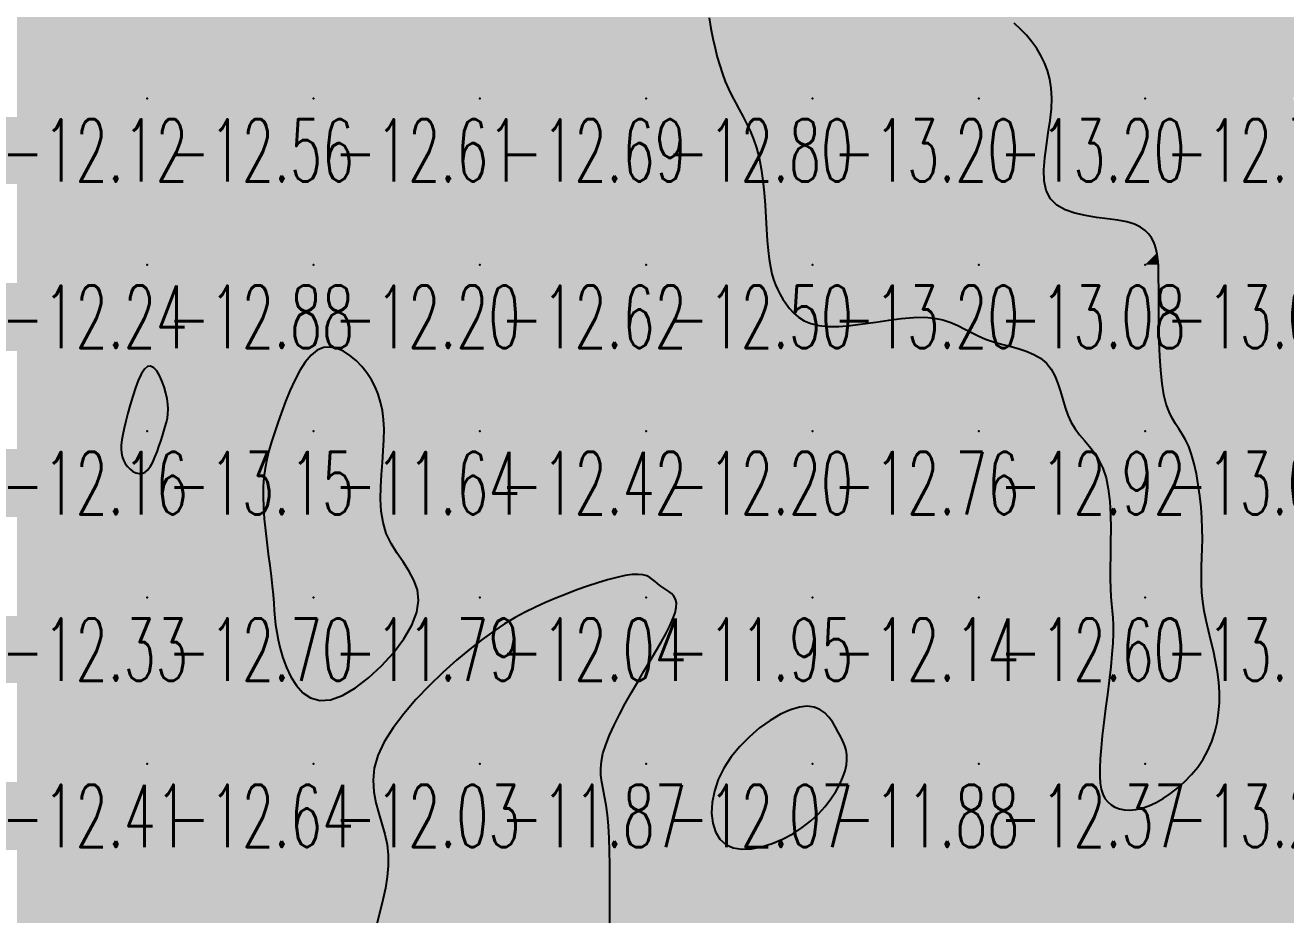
# Model space of a CAD drawing. Header units: millimetres. Extents: x 88261 to 90953, y 390274 to 392322.
# Drawn here: x 89722.9 to 89798.7, y 391518.2 to 391571.6 of the extents above; entities that cross this region are included whole.
import ezdxf
from ezdxf.enums import TextEntityAlignment as Align

# ---------------------------------------------------------------- set-up
doc = ezdxf.new("R2010")
doc.units = ezdxf.units.MM
doc.header["$LTSCALE"] = 25
for name, color, linetype in [('CN_03_00', 7, 'Continuous'), ('COTEAlt', 7, 'Continuous'), ('TN_COLORIAGE', 7, 'Continuous')]:
    doc.layers.add(name, color=color, linetype=linetype)
doc.styles.add('Simplex 1.0', font='Simplex.shx', dxfattribs={"width": 0.99, "height": 2.5})
doc.styles.get("Standard").update_dxf_attribs({"font": 'times.ttf'})

# ---------------------------------------------------------------- blocks, each defined once
blk = doc.blocks.new('COTE')
at = {"color": 0}
blk.add_point((0, 0), dxfattribs=at)
at = {"layer": 'COTEAlt'}
blk.add_attdef('ALT', text='', height=3.75, dxfattribs=at).set_placement((1.25, -1.25), align=Align.TOP_LEFT)

msp = doc.modelspace()

# ---------------------------------------------------------------- linework, layer by layer
at = {"layer": 'CN_03_00', "flags": 128}
for points, elevation in [([(89764.03, 391572.083), (89764.139, 391571.44), (89764.257, 391570.834), (89764.385, 391570.262), (89764.523, 391569.721), (89764.671, 391569.21), (89764.832, 391568.724), (89765.005, 391568.262), (89765.192, 391567.821), (89765.393, 391567.397), (89765.609, 391566.987), (89765.834, 391566.581), (89766.062, 391566.169), (89766.287, 391565.742), (89766.504, 391565.288), (89766.706, 391564.798), (89766.887, 391564.262), (89767.042, 391563.669), (89767.165, 391563.013), (89767.261, 391562.309), (89767.335, 391561.575), (89767.394, 391560.83), (89767.442, 391560.091), (89767.485, 391559.378), (89767.529, 391558.709), (89767.579, 391558.102), (89767.64, 391557.571), (89767.715, 391557.11), (89767.803, 391556.707), (89767.905, 391556.352), (89768.022, 391556.032), (89768.155, 391555.738), (89768.304, 391555.458), (89768.47, 391555.18), (89768.655, 391554.897), (89768.867, 391554.616), (89769.114, 391554.346), (89769.405, 391554.098), (89769.749, 391553.881), (89770.155, 391553.707), (89770.631, 391553.583), (89771.186, 391553.522), (89771.824, 391553.527), (89772.529, 391553.587), (89773.28, 391553.683), (89774.055, 391553.797), (89774.833, 391553.913), (89775.594, 391554.012), (89776.316, 391554.076), (89776.978, 391554.088), (89777.565, 391554.035), (89778.086, 391553.925), (89778.555, 391553.771), (89778.988, 391553.585), (89779.4, 391553.379), (89779.805, 391553.168), (89780.218, 391552.962), (89780.654, 391552.776), (89781.123, 391552.618), (89781.616, 391552.478), (89782.12, 391552.345), (89782.62, 391552.205), (89783.104, 391552.046), (89783.556, 391551.856), (89783.963, 391551.621), (89784.312, 391551.329), (89784.594, 391550.972), (89784.594, 391550.972), (89784.818, 391550.559), (89785, 391550.107), (89785.155, 391549.629), (89785.297, 391549.141), (89785.442, 391548.657), (89785.604, 391548.192), (89785.799, 391547.761), (89786.037, 391547.374), (89786.309, 391547.017), (89786.602, 391546.67), (89786.902, 391546.316), (89787.195, 391545.935), (89787.467, 391545.507), (89787.707, 391545.014), (89787.899, 391544.438), (89788.034, 391543.766), (89788.119, 391543.016), (89788.163, 391542.216), (89788.178, 391541.39), (89788.173, 391540.565), (89788.158, 391539.767), (89788.144, 391539.022), (89788.141, 391538.355), (89788.157, 391537.784), (89788.187, 391537.291), (89788.226, 391536.851), (89788.265, 391536.435), (89788.3, 391536.019), (89788.322, 391535.576), (89788.326, 391535.08), (89788.304, 391534.503), (89788.253, 391533.829), (89788.177, 391533.074), (89788.083, 391532.261), (89787.978, 391531.416), (89787.87, 391530.562), (89787.765, 391529.725), (89787.671, 391528.929), (89787.595, 391528.198), (89787.542, 391527.551), (89787.516, 391526.988), (89787.518, 391526.5), (89787.549, 391526.081), (89787.611, 391525.724), (89787.705, 391525.423), (89787.834, 391525.169), (89787.998, 391524.956), (89788.199, 391524.779), (89788.434, 391524.639), (89788.703, 391524.538), (89789.003, 391524.479), (89789.333, 391524.466), (89789.69, 391524.5), (89790.072, 391524.585), (89790.477, 391524.722), (89790.903, 391524.915), (89791.341, 391525.16), (89791.783, 391525.454), (89792.22, 391525.794), (89792.642, 391526.175), (89793.042, 391526.594), (89793.411, 391527.048), (89793.738, 391527.533), (89794.018, 391528.045), (89794.25, 391528.582), (89794.434, 391529.14), (89794.572, 391529.718), (89794.664, 391530.311), (89794.711, 391530.916), (89794.715, 391531.532), (89794.676, 391532.154), (89794.597, 391532.781), (89794.486, 391533.408), (89794.354, 391534.032), (89794.209, 391534.651), (89794.063, 391535.26), (89793.925, 391535.857), (89793.805, 391536.437), (89793.714, 391536.999), (89793.657, 391537.54), (89793.631, 391538.066), (89793.628, 391538.586), (89793.64, 391539.106), (89793.659, 391539.637), (89793.678, 391540.184), (89793.689, 391540.757), (89793.685, 391541.362), (89793.659, 391542.005), (89793.61, 391542.673), (89793.539, 391543.351), (89793.446, 391544.021), (89793.333, 391544.669), (89793.199, 391545.278), (89793.046, 391545.833), (89792.874, 391546.317), (89792.684, 391546.722), (89792.483, 391547.068), (89792.276, 391547.381), (89792.069, 391547.69), (89791.87, 391548.022), (89791.685, 391548.404), (89791.519, 391548.863), (89791.38, 391549.427), (89791.272, 391550.112), (89791.193, 391550.896), (89791.137, 391551.746), (89791.101, 391552.629), (89791.081, 391553.512), (89791.071, 391554.361), (89791.067, 391555.144), (89791.065, 391555.827), (89791.061, 391556.387), (89791.054, 391556.833), (89791.043, 391557.187), (89791.026, 391557.466), (89791.002, 391557.692), (89790.972, 391557.882), (89790.933, 391558.057), (89790.885, 391558.236), (89790.826, 391558.434), (89790.744, 391558.648), (89790.63, 391558.869), (89790.471, 391559.091), (89790.256, 391559.304), (89789.973, 391559.501), (89789.61, 391559.674), (89789.157, 391559.815), (89788.609, 391559.921), (89787.99, 391560.007), (89787.331, 391560.093), (89786.664, 391560.198), (89786.022, 391560.342), (89785.434, 391560.546), (89784.932, 391560.829), (89784.549, 391561.21), (89784.306, 391561.703), (89784.186, 391562.292), (89784.164, 391562.956), (89784.214, 391563.672), (89784.309, 391564.417), (89784.424, 391565.171), (89784.532, 391565.91), (89784.609, 391566.612), (89784.632, 391567.26), (89784.6, 391567.855), (89784.516, 391568.403), (89784.383, 391568.911), (89784.205, 391569.383), (89783.986, 391569.826), (89783.727, 391570.246), (89783.432, 391570.649), (89783.105, 391571.038), (89782.75, 391571.413), (89782.369, 391571.767)], -13), ([(89758.067, 391517.649), (89758.058, 391518.224), (89758.055, 391518.885), (89758.055, 391519.617), (89758.055, 391520.394), (89758.05, 391521.196), (89758.038, 391521.998), (89758.013, 391522.777), (89757.973, 391523.512), (89757.914, 391524.179), (89757.834, 391524.761), (89757.744, 391525.272), (89757.655, 391525.729), (89757.579, 391526.151), (89757.528, 391526.558), (89757.514, 391526.967), (89757.549, 391527.398), (89757.645, 391527.868), (89757.811, 391528.393), (89758.038, 391528.967), (89758.318, 391529.577), (89758.638, 391530.215), (89758.988, 391530.868), (89759.358, 391531.527), (89759.736, 391532.18), (89760.112, 391532.816), (89760.477, 391533.427), (89760.821, 391534.008), (89761.137, 391534.554), (89761.42, 391535.062), (89761.66, 391535.53), (89761.851, 391535.952), (89761.986, 391536.327), (89762.058, 391536.65), (89762.062, 391536.919), (89762.006, 391537.141), (89761.903, 391537.325), (89761.763, 391537.478), (89761.599, 391537.61), (89761.421, 391537.728), (89761.242, 391537.84), (89761.073, 391537.956), (89760.921, 391538.081), (89760.779, 391538.209), (89760.632, 391538.333), (89760.469, 391538.445), (89760.278, 391538.537), (89760.044, 391538.602), (89759.757, 391538.632), (89759.403, 391538.619), (89758.974, 391538.557), (89758.479, 391538.451), (89757.929, 391538.305), (89757.337, 391538.127), (89756.716, 391537.921), (89756.079, 391537.694), (89755.437, 391537.452), (89754.803, 391537.2), (89754.187, 391536.941), (89753.582, 391536.668), (89752.978, 391536.37), (89752.366, 391536.036), (89751.735, 391535.657), (89751.077, 391535.22), (89750.38, 391534.716), (89749.636, 391534.133), (89748.841, 391533.467), (89748.018, 391532.728), (89747.195, 391531.936), (89746.403, 391531.105), (89745.669, 391530.255), (89745.024, 391529.4), (89744.496, 391528.56), (89744.115, 391527.751), (89743.899, 391526.985), (89743.827, 391526.26), (89743.869, 391525.57), (89743.991, 391524.907), (89744.164, 391524.264), (89744.355, 391523.635), (89744.534, 391523.013), (89744.668, 391522.39), (89744.733, 391521.761), (89744.731, 391521.119), (89744.672, 391520.461), (89744.563, 391519.78), (89744.415, 391519.072), (89744.235, 391518.331), (89744.034, 391517.553)], -12)]:
    msp.add_lwpolyline(points, dxfattribs=dict(at, elevation=elevation))
for points, elevation in [([(89737.81, 391537.398), (89737.849, 391536.912), (89737.883, 391536.461), (89737.919, 391536.028), (89737.965, 391535.599), (89738.03, 391535.158), (89738.12, 391534.689), (89738.243, 391534.178), (89738.407, 391533.617), (89738.618, 391533.034), (89738.883, 391532.465), (89739.209, 391531.946), (89739.602, 391531.513), (89740.07, 391531.203), (89740.619, 391531.051), (89741.256, 391531.095), (89741.979, 391531.356), (89742.758, 391531.809), (89743.555, 391532.414), (89744.33, 391533.133), (89745.046, 391533.925), (89745.663, 391534.752), (89746.144, 391535.574), (89746.45, 391536.352), (89746.555, 391537.056), (89746.485, 391537.694), (89746.281, 391538.284), (89745.981, 391538.841), (89745.626, 391539.384), (89745.254, 391539.929), (89744.905, 391540.493), (89744.618, 391541.094), (89744.425, 391541.744), (89744.315, 391542.434), (89744.274, 391543.153), (89744.283, 391543.888), (89744.325, 391544.626), (89744.383, 391545.353), (89744.439, 391546.059), (89744.478, 391546.729), (89744.483, 391547.354), (89744.452, 391547.935), (89744.383, 391548.477), (89744.276, 391548.983), (89744.131, 391549.458), (89743.946, 391549.906), (89743.72, 391550.331), (89743.453, 391550.738), (89743.145, 391551.127), (89742.803, 391551.485), (89742.434, 391551.796), (89742.046, 391552.046), (89741.647, 391552.217), (89741.244, 391552.293), (89740.846, 391552.26), (89740.46, 391552.1), (89740.093, 391551.804), (89739.745, 391551.39), (89739.418, 391550.881), (89739.111, 391550.3), (89738.825, 391549.672), (89738.56, 391549.019), (89738.315, 391548.366), (89738.092, 391547.735), (89737.891, 391547.146), (89737.712, 391546.59), (89737.558, 391546.057), (89737.429, 391545.534), (89737.328, 391545.01), (89737.256, 391544.472), (89737.215, 391543.908), (89737.205, 391543.306), (89737.228, 391542.658), (89737.277, 391541.975), (89737.346, 391541.27), (89737.429, 391540.559), (89737.518, 391539.855), (89737.608, 391539.173), (89737.69, 391538.528), (89737.759, 391537.933), (89737.81, 391537.398)], -12), ([(89731.247, 391547.244), (89731.33, 391547.513), (89731.401, 391547.772), (89731.456, 391548.027), (89731.49, 391548.288), (89731.502, 391548.561), (89731.487, 391548.855), (89731.443, 391549.178), (89731.366, 391549.533), (89731.261, 391549.901), (89731.131, 391550.26), (89730.98, 391550.588), (89730.814, 391550.861), (89730.635, 391551.056), (89730.449, 391551.151), (89730.26, 391551.124), (89730.071, 391550.958), (89729.886, 391550.672), (89729.706, 391550.291), (89729.534, 391549.841), (89729.371, 391549.346), (89729.22, 391548.831), (89729.083, 391548.324), (89728.963, 391547.848), (89728.86, 391547.423), (89728.778, 391547.049), (89728.718, 391546.719), (89728.681, 391546.427), (89728.67, 391546.166), (89728.686, 391545.93), (89728.732, 391545.711), (89728.808, 391545.505), (89728.916, 391545.306), (89729.051, 391545.121), (89729.208, 391544.958), (89729.38, 391544.826), (89729.562, 391544.734), (89729.749, 391544.689), (89729.934, 391544.701), (89730.112, 391544.777), (89730.278, 391544.924), (89730.432, 391545.131), (89730.576, 391545.387), (89730.708, 391545.679), (89730.832, 391545.995), (89730.946, 391546.321), (89731.053, 391546.646), (89731.153, 391546.957), (89731.247, 391547.244)], -13), ([(89770.148, 391523.817), (89770.607, 391524.246), (89771.01, 391524.689), (89771.357, 391525.14), (89771.649, 391525.588), (89771.887, 391526.024), (89772.072, 391526.439), (89772.204, 391526.825), (89772.286, 391527.175), (89772.319, 391527.493), (89772.311, 391527.787), (89772.265, 391528.064), (89772.186, 391528.333), (89772.079, 391528.599), (89771.949, 391528.871), (89771.8, 391529.156), (89771.635, 391529.457), (89771.448, 391529.761), (89771.233, 391530.051), (89770.981, 391530.308), (89770.685, 391530.514), (89770.337, 391530.654), (89769.931, 391530.708), (89769.457, 391530.659), (89768.915, 391530.494), (89768.32, 391530.222), (89767.696, 391529.853), (89767.065, 391529.399), (89766.449, 391528.874), (89765.87, 391528.289), (89765.351, 391527.656), (89764.915, 391526.988), (89764.578, 391526.297), (89764.345, 391525.601), (89764.213, 391524.92), (89764.182, 391524.273), (89764.249, 391523.678), (89764.414, 391523.155), (89764.676, 391522.722), (89765.032, 391522.399), (89765.478, 391522.2), (89765.999, 391522.118), (89766.576, 391522.141), (89767.189, 391522.257), (89767.82, 391522.454), (89768.45, 391522.72), (89769.06, 391523.044), (89769.631, 391523.414), (89770.148, 391523.817)], -12)]:
    msp.add_lwpolyline(points, close=True, dxfattribs=dict(at, elevation=elevation))
at = {"layer": 'TN_COLORIAGE', "color": 211}
for points in [[(89720.249, 391577.239, -12.276), (89720.249, 391567.239, -12.276), (89730.249, 391577.239, -12.276)], [(89720.249, 391567.239, -12.276), (89730.249, 391567.239, -12.276), (89730.249, 391577.239, -12.276)], [(89730.249, 391577.239, -12.956), (89730.249, 391567.239, -12.956), (89740.249, 391577.239, -12.956)], [(89730.249, 391567.239, -12.956), (89740.249, 391567.239, -12.956), (89740.249, 391577.239, -12.956)], [(89745.876, 391577.239, -12.608), (89749.438, 391576.429, -12.608), (89740.249, 391577.239, -12.608), (89740.249, 391567.239, -12.608)], [(89752.121, 391577.239, -12.69), (89750.249, 391576.236, -12.69), (89760.249, 391577.239, -12.69), (89750.249, 391567.239, -12.69)], [(89750.249, 391567.239, -12.85), (89760.249, 391567.239, -12.85), (89760.249, 391577.239, -12.85)], [(89763.404, 391577.239, -12.8), (89764.05, 391571.041, -12.8), (89760.249, 391577.239, -12.8), (89760.249, 391567.239, -12.8)], [(89780.249, 391573.576, -12.626), (89783.778, 391570.769, -12.626), (89780.249, 391577.239, -12.626), (89790.249, 391577.239, -12.626)], [(89785.23, 391567.239, -12.626), (89783.778, 391570.769, -12.626), (89790.249, 391567.239, -12.626), (89790.249, 391577.239, -12.626)], [(89790.249, 391567.239, -12), (89799.159, 391567.239, -12), (89800.249, 391577.239, -12), (89800.249, 391570.342, -12)], [(89790.249, 391577.239, -12.216), (89790.249, 391567.239, -12.216), (89800.249, 391577.239, -12.216)], [(89750.249, 391576.236, -12.608), (89749.438, 391576.429, -12.608), (89750.249, 391567.239, -12.608), (89740.249, 391567.239, -12.608)], [(89765.229, 391567.239, -12.8), (89764.05, 391571.041, -12.8), (89760.249, 391567.239, -12.8)], [(89720.249, 391567.239, -12.556), (89720.249, 391557.239, -12.556), (89730.249, 391567.239, -12.556)], [(89720.249, 391557.239, -12.556), (89730.249, 391557.239, -12.556), (89730.249, 391567.239, -12.556)], [(89730.249, 391567.239, -12.608), (89730.249, 391557.239, -12.608), (89740.249, 391567.239, -12.608)], [(89730.249, 391557.239, -12.608), (89740.249, 391557.239, -12.608), (89740.249, 391567.239, -12.608)], [(89740.249, 391567.239, -12.69), (89740.249, 391557.239, -12.69), (89750.249, 391567.239, -12.69)], [(89740.249, 391557.239, -12.69), (89750.249, 391557.239, -12.69), (89750.249, 391567.239, -12.69)], [(89750.249, 391567.239, -12.8), (89750.249, 391557.239, -12.8), (89760.249, 391567.239, -12.8)], [(89750.249, 391557.239, -12.8), (89760.249, 391557.239, -12.8), (89760.249, 391567.239, -12.8)], [(89765.229, 391567.239, -12.497), (89767.393, 391564.383, -12.497), (89760.249, 391567.239, -12.497), (89760.249, 391557.239, -12.497)], [(89782.954, 391559.945, -12.794), (89785.23, 391567.239, -12.794), (89790.249, 391567.239, -12.794)], [(89782.954, 391559.945, -12.794), (89790.249, 391560.241, -12.794), (89790.249, 391567.239, -12.794)], [(89790.249, 391560.241, -12), (89790.993, 391557.983, -12), (89790.249, 391567.239, -12), (89799.429, 391566.419, -12)], [(89799.429, 391566.419, -12.794), (89799.159, 391567.239, -12.794), (89790.249, 391567.239, -12.794)], [(89791.092, 391557.239, -12), (89790.993, 391557.983, -12), (89800.249, 391557.239, -12), (89799.429, 391566.419, -12)], [(89767.45, 391557.239, -12.497), (89767.393, 391564.383, -12.497), (89760.249, 391557.239, -12.497)], [(89720.249, 391557.239, -12.878), (89720.249, 391547.239, -12.878), (89730.249, 391557.239, -12.878)], [(89730.249, 391552.678, -12.161), (89728.767, 391547.239, -12.161), (89730.249, 391557.239, -12.161), (89720.249, 391547.239, -12.161)], [(89730.249, 391552.678, -12.204), (89731.798, 391548.788, -12.204), (89730.249, 391557.239, -12.204), (89740.249, 391557.239, -12.204)], [(89731.798, 391548.788, -12), (89731.218, 391547.239, -12), (89740.249, 391557.239, -12), (89737.864, 391547.239, -12)], [(89737.864, 391547.239, -12.204), (89740.249, 391553.617, -12.204), (89740.249, 391557.239, -12.204)], [(89750.249, 391557.239, -12), (89743.902, 391550.893, -12), (89740.249, 391557.239, -12), (89740.249, 391553.617, -12)], [(89750.249, 391557.239, -12), (89743.902, 391550.893, -12), (89750.249, 391547.239, -12), (89744.858, 391547.239, -12)], [(89750.249, 391557.239, -12.497), (89750.249, 391547.239, -12.497), (89760.249, 391557.239, -12.497)], [(89750.249, 391547.239, -12.497), (89760.249, 391547.239, -12.497), (89760.249, 391557.239, -12.497)], [(89767.45, 391557.239, -12.202), (89768.28, 391555.271, -12.202), (89760.249, 391557.239, -12.202), (89760.249, 391547.239, -12.202)], [(89793.07, 391547.239, -12.042), (89791.03, 391548.021, -12.042), (89800.249, 391547.239, -12.042), (89800.249, 391557.239, -12.042)], [(89791.03, 391548.021, -12.042), (89791.092, 391557.239, -12.042), (89800.249, 391557.239, -12.042)], [(89770.249, 391552.757, -12.202), (89768.28, 391555.271, -12.202), (89770.249, 391547.239, -12.202), (89760.249, 391547.239, -12.202)], [(89780.249, 391552.437, -12.759), (89777.843, 391554.833, -12.759), (89780.249, 391547.239, -12.759), (89770.249, 391547.239, -12.759)], [(89777.843, 391554.833, -12.759), (89770.249, 391552.757, -12.759), (89770.249, 391547.239, -12.759)], [(89780.249, 391552.437, -12.917), (89785.084, 391552.074, -12.917), (89780.249, 391547.239, -12.917)], [(89785.292, 391547.239, -12.917), (89785.084, 391552.074, -12.917), (89780.249, 391547.239, -12.917)], [(89728.458, 391545.449, -12.161), (89728.767, 391547.239, -12.161), (89720.249, 391537.239, -12.161), (89720.249, 391547.239, -12.161)], [(89730.249, 391543.994, -12), (89731.218, 391547.239, -12), (89730.249, 391537.239, -12), (89737.864, 391547.239, -12)], [(89737.864, 391547.239, -12.696), (89736.848, 391543.839, -12.696), (89730.249, 391537.239, -12.696)], [(89744.858, 391547.239, -12.42), (89743.531, 391540.521, -12.42), (89750.249, 391547.239, -12.42)], [(89750.249, 391547.239, -12), (89743.531, 391540.521, -12), (89750.249, 391537.239, -12), (89748.73, 391537.239, -12)], [(89760.249, 391547.239, -12), (89760.249, 391539.16, -12), (89750.249, 391537.239, -12), (89754.581, 391537.239, -12)], [(89750.249, 391547.239, -12.202), (89750.249, 391537.239, -12.202), (89760.249, 391547.239, -12.202)], [(89770.249, 391547.239, -12), (89760.844, 391537.834, -12), (89760.249, 391547.239, -12), (89760.249, 391539.16, -12)], [(89770.249, 391547.239, -12), (89760.844, 391537.834, -12), (89770.249, 391537.239, -12), (89762.814, 391537.239, -12)], [(89770.249, 391547.239, -12.917), (89770.249, 391537.239, -12.917), (89780.249, 391547.239, -12.917)], [(89770.249, 391537.239, -12.917), (89780.249, 391537.239, -12.917), (89780.249, 391547.239, -12.917)], [(89785.292, 391547.239, -12.604), (89788.546, 391545.537, -12.604), (89780.249, 391547.239, -12.604), (89780.249, 391537.239, -12.604)], [(89793.07, 391547.239, -12.794), (89793.933, 391540.924, -12.794), (89800.249, 391547.239, -12.794)], [(89793.933, 391540.924, -12.727), (89793.307, 391537.239, -12.727), (89800.249, 391547.239, -12.727), (89800.249, 391537.239, -12.727)], [(89730.249, 391543.994, -12.331), (89728.458, 391545.449, -12.331), (89730.249, 391537.239, -12.331), (89720.249, 391537.239, -12.331)], [(89788.546, 391545.537, -12.604), (89787.914, 391537.239, -12.604), (89780.249, 391537.239, -12.604)], [(89736.848, 391543.839, -12.696), (89737.974, 391537.239, -12.696), (89730.249, 391537.239, -12.696)], [(89720.249, 391537.239, -12.696), (89720.249, 391527.239, -12.696), (89730.249, 391537.239, -12.696)], [(89720.249, 391527.239, -12.696), (89730.249, 391527.239, -12.696), (89730.249, 391537.239, -12.696)], [(89730.249, 391537.239, -12), (89737.974, 391537.239, -12), (89730.249, 391527.239, -12), (89737.809, 391534.799, -12)], [(89750.249, 391537.239, -12), (89748.73, 391537.239, -12), (89740.249, 391527.239, -12), (89740.249, 391528.632, -12)], [(89750.249, 391537.239, -12), (89750.249, 391535.08, -12), (89740.249, 391527.239, -12), (89742.241, 391527.239, -12)], [(89750.249, 391535.08, -12.037), (89754.581, 391537.239, -12.037), (89750.249, 391537.239, -12.037)], [(89770.249, 391537.239, -12), (89762.814, 391537.239, -12), (89760.249, 391527.239, -12), (89760.249, 391533.105, -12)], [(89770.249, 391537.239, -12), (89770.249, 391531.944, -12), (89760.249, 391527.239, -12), (89763.801, 391527.239, -12)], [(89780.249, 391537.239, -12), (89771.948, 391528.938, -12), (89770.249, 391537.239, -12), (89770.249, 391531.944, -12)], [(89780.249, 391537.239, -12), (89771.948, 391528.938, -12), (89780.249, 391527.239, -12), (89772.758, 391527.239, -12)], [(89787.914, 391537.239, -12.369), (89788.645, 391535.636, -12.369), (89780.249, 391537.239, -12.369), (89780.249, 391527.239, -12.369)], [(89793.307, 391537.239, -12.727), (89795.121, 391532.112, -12.727), (89800.249, 391537.239, -12.727)], [(89795.121, 391532.112, -12.613), (89794.265, 391527.239, -12.613), (89800.249, 391537.239, -12.613), (89800.249, 391527.239, -12.613)], [(89788.645, 391535.636, -12.369), (89787.33, 391527.239, -12.369), (89780.249, 391527.239, -12.369)], [(89730.249, 391527.239, -12), (89737.809, 391534.799, -12), (89740.249, 391527.239, -12), (89740.249, 391528.632, -12)], [(89756.866, 391527.239, -12.068), (89760.249, 391533.105, -12.068), (89760.249, 391527.239, -12.068)], [(89720.249, 391527.239, -12.635), (89720.249, 391517.239, -12.635), (89730.249, 391527.239, -12.635)], [(89720.249, 391517.239, -12.635), (89730.249, 391517.239, -12.635), (89730.249, 391527.239, -12.635)], [(89730.249, 391527.239, -12.033), (89730.249, 391517.239, -12.033), (89740.249, 391527.239, -12.033)], [(89730.249, 391517.239, -12.033), (89740.249, 391517.239, -12.033), (89740.249, 391527.239, -12.033)], [(89740.249, 391517.239, -12), (89745.475, 391522.466, -12), (89740.249, 391527.239, -12), (89742.241, 391527.239, -12)], [(89758.158, 391525.148, -12.068), (89756.866, 391527.239, -12.068), (89760.249, 391527.239, -12.068)], [(89760.249, 391517.239, -12), (89757.986, 391517.239, -12), (89760.249, 391527.239, -12), (89758.158, 391525.148, -12)], [(89760.249, 391517.239, -12), (89764.035, 391521.026, -12), (89760.249, 391527.239, -12), (89763.801, 391527.239, -12)], [(89780.249, 391527.239, -12), (89772.758, 391527.239, -12), (89770.249, 391517.239, -12), (89770.249, 391523.054, -12)], [(89770.249, 391517.239, -12.369), (89780.249, 391517.239, -12.369), (89780.249, 391527.239, -12.369)], [(89787.33, 391527.239, -12.278), (89787.602, 391524.593, -12.278), (89780.249, 391527.239, -12.278), (89780.249, 391517.239, -12.278)], [(89790.249, 391517.239, -12.613), (89800.249, 391517.239, -12.613), (89800.249, 391527.239, -12.613)], [(89794.265, 391527.239, -12.425), (89790.249, 391524.126, -12.425), (89800.249, 391527.239, -12.425), (89790.249, 391517.239, -12.425)], [(89790.249, 391524.126, -12.278), (89787.602, 391524.593, -12.278), (89790.249, 391517.239, -12.278), (89780.249, 391517.239, -12.278)], [(89770.249, 391517.239, -12), (89770.249, 391523.054, -12), (89760.249, 391517.239, -12), (89764.035, 391521.026, -12)], [(89743.864, 391517.239, -12.146), (89745.475, 391522.466, -12.146), (89740.249, 391517.239, -12.146)]]:
    msp.add_solid(points, dxfattribs=at)
at = {"layer": 'TN_COLORIAGE', "color": 221}
for points in [[(89764.05, 391571.041, -13.325), (89763.404, 391577.239, -13.325), (89770.249, 391577.239, -13.325)], [(89770.249, 391577.239, -13), (89764.05, 391571.041, -13), (89770.249, 391567.239, -13), (89765.229, 391567.239, -13)], [(89770.249, 391577.239, -13), (89777.588, 391577.239, -13), (89770.249, 391567.239, -13), (89776.552, 391573.543, -13)], [(89780.249, 391567.239, -13), (89780.249, 391573.576, -13), (89770.249, 391567.239, -13), (89776.552, 391573.543, -13)], [(89783.778, 391570.769, -13.204), (89780.249, 391573.576, -13.204), (89780.249, 391567.239, -13.204)], [(89783.778, 391570.769, -13.204), (89785.23, 391567.239, -13.204), (89780.249, 391567.239, -13.204)], [(89767.393, 391564.383, -13.201), (89765.229, 391567.239, -13.201), (89770.249, 391567.239, -13.201)], [(89770.249, 391567.239, -13), (89767.393, 391564.383, -13), (89770.249, 391557.239, -13), (89767.45, 391557.239, -13)], [(89770.249, 391557.239, -13.204), (89780.249, 391557.239, -13.204), (89780.249, 391567.239, -13.204)], [(89770.249, 391567.239, -13.204), (89770.249, 391557.239, -13.204), (89780.249, 391567.239, -13.204)], [(89780.249, 391567.239, -13), (89785.23, 391567.239, -13), (89780.249, 391557.239, -13), (89782.954, 391559.945, -13)], [(89790.249, 391557.239, -13), (89790.249, 391560.241, -13), (89780.249, 391557.239, -13), (89782.954, 391559.945, -13)], [(89790.993, 391557.983, -13.088), (89790.249, 391560.241, -13.088), (89790.249, 391557.239, -13.088)], [(89790.993, 391557.983, -13.088), (89791.092, 391557.239, -13.088), (89790.249, 391557.239, -13.088)], [(89768.28, 391555.271, -13.196), (89767.45, 391557.239, -13.196), (89770.249, 391557.239, -13.196)], [(89768.28, 391555.271, -13.196), (89770.249, 391552.757, -13.196), (89770.249, 391557.239, -13.196)], [(89770.249, 391557.239, -13), (89770.249, 391552.757, -13), (89780.249, 391557.239, -13), (89777.843, 391554.833, -13)], [(89777.843, 391554.833, -13.076), (89780.249, 391552.437, -13.076), (89780.249, 391557.239, -13.076)], [(89790.249, 391557.239, -13), (89785.084, 391552.074, -13), (89780.249, 391557.239, -13), (89780.249, 391552.437, -13)], [(89790.249, 391557.239, -13), (89785.084, 391552.074, -13), (89790.249, 391547.239, -13), (89785.292, 391547.239, -13)], [(89790.249, 391557.239, -13), (89791.092, 391557.239, -13), (89790.249, 391547.239, -13), (89791.03, 391548.021, -13)], [(89728.767, 391547.239, -13.146), (89730.249, 391552.678, -13.146), (89730.249, 391547.239, -13.146)], [(89731.798, 391548.788, -13.146), (89730.249, 391552.678, -13.146), (89730.249, 391547.239, -13.146)], [(89731.218, 391547.239, -13.146), (89731.798, 391548.788, -13.146), (89730.249, 391547.239, -13.146)], [(89791.03, 391548.021, -13.081), (89793.07, 391547.239, -13.081), (89790.249, 391547.239, -13.081)], [(89728.458, 391545.449, -13.146), (89730.249, 391543.994, -13.146), (89730.249, 391547.239, -13.146)], [(89728.767, 391547.239, -13.146), (89728.458, 391545.449, -13.146), (89730.249, 391547.239, -13.146)], [(89731.218, 391547.239, -13.146), (89730.249, 391543.994, -13.146), (89730.249, 391547.239, -13.146)], [(89788.546, 391545.537, -13.081), (89785.292, 391547.239, -13.081), (89790.249, 391547.239, -13.081)], [(89790.249, 391537.239, -13), (89787.914, 391537.239, -13), (89790.249, 391547.239, -13), (89788.546, 391545.537, -13)], [(89790.249, 391537.239, -13), (89793.933, 391540.924, -13), (89790.249, 391547.239, -13), (89793.07, 391547.239, -13)], [(89793.307, 391537.239, -13.12), (89793.933, 391540.924, -13.12), (89790.249, 391537.239, -13.12)], [(89790.249, 391527.239, -13), (89787.33, 391527.239, -13), (89790.249, 391537.239, -13), (89788.645, 391535.636, -13)], [(89788.645, 391535.636, -13.12), (89787.914, 391537.239, -13.12), (89790.249, 391537.239, -13.12)], [(89790.249, 391527.239, -13), (89795.121, 391532.112, -13), (89790.249, 391537.239, -13), (89793.307, 391537.239, -13)], [(89794.265, 391527.239, -13.26), (89795.121, 391532.112, -13.26), (89790.249, 391527.239, -13.26)], [(89787.602, 391524.593, -13.26), (89787.33, 391527.239, -13.26), (89790.249, 391527.239, -13.26)], [(89787.602, 391524.593, -13.26), (89790.249, 391524.126, -13.26), (89790.249, 391527.239, -13.26)], [(89790.249, 391524.126, -13.26), (89794.265, 391527.239, -13.26), (89790.249, 391527.239, -13.26)]]:
    msp.add_solid(points, dxfattribs=at)
at = {"layer": 'TN_COLORIAGE', "color": 201}
for points in [[(89740.249, 391553.617, -11.641), (89737.864, 391547.239, -11.641), (89740.249, 391547.239, -11.641)], [(89740.249, 391553.617, -11.641), (89743.902, 391550.893, -11.641), (89740.249, 391547.239, -11.641)], [(89744.858, 391547.239, -11.641), (89743.902, 391550.893, -11.641), (89740.249, 391547.239, -11.641)], [(89736.848, 391543.839, -11.641), (89737.864, 391547.239, -11.641), (89740.249, 391547.239, -11.641)], [(89737.974, 391537.239, -11.641), (89736.848, 391543.839, -11.641), (89740.249, 391537.239, -11.641), (89740.249, 391547.239, -11.641)], [(89743.531, 391540.521, -11.641), (89744.858, 391547.239, -11.641), (89740.249, 391537.239, -11.641), (89740.249, 391547.239, -11.641)], [(89748.73, 391537.239, -11.795), (89743.531, 391540.521, -11.795), (89740.249, 391537.239, -11.795)], [(89754.581, 391537.239, -11.952), (89760.249, 391539.16, -11.952), (89760.249, 391537.239, -11.952)], [(89760.249, 391539.16, -11.952), (89760.844, 391537.834, -11.952), (89760.249, 391537.239, -11.952)], [(89762.814, 391537.239, -11.952), (89760.844, 391537.834, -11.952), (89760.249, 391537.239, -11.952)], [(89737.809, 391534.799, -11.795), (89737.974, 391537.239, -11.795), (89740.249, 391537.239, -11.795)], [(89740.249, 391528.632, -11.795), (89737.809, 391534.799, -11.795), (89740.249, 391537.239, -11.795)], [(89740.249, 391528.632, -11.795), (89748.73, 391537.239, -11.795), (89740.249, 391537.239, -11.795)], [(89754.581, 391537.239, -11.867), (89750.249, 391535.08, -11.867), (89760.249, 391537.239, -11.867), (89750.249, 391527.239, -11.867)], [(89760.249, 391533.105, -11.867), (89756.866, 391527.239, -11.867), (89760.249, 391537.239, -11.867), (89750.249, 391527.239, -11.867)], [(89760.249, 391533.105, -11.952), (89762.814, 391537.239, -11.952), (89760.249, 391537.239, -11.952)], [(89742.241, 391527.239, -11.867), (89750.249, 391535.08, -11.867), (89750.249, 391527.239, -11.867)], [(89763.801, 391527.239, -11.876), (89770.249, 391531.944, -11.876), (89770.249, 391527.239, -11.876)], [(89770.249, 391531.944, -11.876), (89771.948, 391528.938, -11.876), (89770.249, 391527.239, -11.876)], [(89772.758, 391527.239, -11.876), (89771.948, 391528.938, -11.876), (89770.249, 391527.239, -11.876)], [(89742.241, 391527.239, -11.867), (89745.475, 391522.466, -11.867), (89750.249, 391527.239, -11.867)], [(89745.475, 391522.466, -11.742), (89743.864, 391517.239, -11.742), (89750.249, 391527.239, -11.742), (89750.249, 391517.239, -11.742)], [(89756.866, 391527.239, -11.742), (89758.158, 391525.148, -11.742), (89750.249, 391527.239, -11.742), (89750.249, 391517.239, -11.742)], [(89763.801, 391527.239, -11.876), (89764.035, 391521.026, -11.876), (89770.249, 391527.239, -11.876)], [(89764.035, 391521.026, -11.876), (89770.249, 391523.054, -11.876), (89770.249, 391527.239, -11.876)], [(89770.249, 391523.054, -11.876), (89772.758, 391527.239, -11.876), (89770.249, 391527.239, -11.876)], [(89758.158, 391525.148, -11.742), (89757.986, 391517.239, -11.742), (89750.249, 391517.239, -11.742)]]:
    msp.add_solid(points, dxfattribs=at)

# ---------------------------------------------------------------- block references
at = {"layer": 'COTEAlt'}
ref = msp.add_blockref('COTE', (89720.249, 391567.239), dxfattribs=at)
ref.add_attrib('ALT', '-12.12', dxfattribs={"height": 3.75, "style": 'Simplex 1.0', "width": 0.6}).set_placement((89721.499, 391565.989), align=Align.TOP_LEFT)
ref = msp.add_blockref('COTE', (89730.249, 391567.239), dxfattribs=at)
ref.add_attrib('ALT', '-12.56', dxfattribs={"height": 3.75, "style": 'Simplex 1.0', "width": 0.6}).set_placement((89731.499, 391565.989), align=Align.TOP_LEFT)
ref = msp.add_blockref('COTE', (89740.249, 391567.239), dxfattribs=at)
ref.add_attrib('ALT', '-12.61', dxfattribs={"height": 3.75, "style": 'Simplex 1.0', "width": 0.6}).set_placement((89741.499, 391565.989), align=Align.TOP_LEFT)
ref = msp.add_blockref('COTE', (89750.249, 391567.239), dxfattribs=at)
ref.add_attrib('ALT', '-12.69', dxfattribs={"height": 3.75, "style": 'Simplex 1.0', "width": 0.6}).set_placement((89751.499, 391565.989), align=Align.TOP_LEFT)
ref = msp.add_blockref('COTE', (89760.249, 391567.239), dxfattribs=at)
ref.add_attrib('ALT', '-12.80', dxfattribs={"height": 3.75, "style": 'Simplex 1.0', "width": 0.6}).set_placement((89761.499, 391565.989), align=Align.TOP_LEFT)
ref = msp.add_blockref('COTE', (89770.249, 391567.239), dxfattribs=at)
ref.add_attrib('ALT', '-13.20', dxfattribs={"height": 3.75, "style": 'Simplex 1.0', "width": 0.6}).set_placement((89771.499, 391565.989), align=Align.TOP_LEFT)
ref = msp.add_blockref('COTE', (89780.249, 391567.239), dxfattribs=at)
ref.add_attrib('ALT', '-13.20', dxfattribs={"height": 3.75, "style": 'Simplex 1.0', "width": 0.6}).set_placement((89781.499, 391565.989), align=Align.TOP_LEFT)
ref = msp.add_blockref('COTE', (89790.249, 391567.239), dxfattribs=at)
ref.add_attrib('ALT', '-12.79', dxfattribs={"height": 3.75, "style": 'Simplex 1.0', "width": 0.6}).set_placement((89791.499, 391565.989), align=Align.TOP_LEFT)
ref = msp.add_blockref('COTE', (89720.249, 391557.239), dxfattribs=at)
ref.add_attrib('ALT', '-12.24', dxfattribs={"height": 3.75, "style": 'Simplex 1.0', "width": 0.6}).set_placement((89721.499, 391555.989), align=Align.TOP_LEFT)
ref = msp.add_blockref('COTE', (89730.249, 391557.239), dxfattribs=at)
ref.add_attrib('ALT', '-12.88', dxfattribs={"height": 3.75, "style": 'Simplex 1.0', "width": 0.6}).set_placement((89731.499, 391555.989), align=Align.TOP_LEFT)
ref = msp.add_blockref('COTE', (89740.249, 391557.239), dxfattribs=at)
ref.add_attrib('ALT', '-12.20', dxfattribs={"height": 3.75, "style": 'Simplex 1.0', "width": 0.6}).set_placement((89741.499, 391555.989), align=Align.TOP_LEFT)
ref = msp.add_blockref('COTE', (89750.249, 391557.239), dxfattribs=at)
ref.add_attrib('ALT', '-12.62', dxfattribs={"height": 3.75, "style": 'Simplex 1.0', "width": 0.6}).set_placement((89751.499, 391555.989), align=Align.TOP_LEFT)
ref = msp.add_blockref('COTE', (89760.249, 391557.239), dxfattribs=at)
ref.add_attrib('ALT', '-12.50', dxfattribs={"height": 3.75, "style": 'Simplex 1.0', "width": 0.6}).set_placement((89761.499, 391555.989), align=Align.TOP_LEFT)
ref = msp.add_blockref('COTE', (89770.249, 391557.239), dxfattribs=at)
ref.add_attrib('ALT', '-13.20', dxfattribs={"height": 3.75, "style": 'Simplex 1.0', "width": 0.6}).set_placement((89771.499, 391555.989), align=Align.TOP_LEFT)
ref = msp.add_blockref('COTE', (89780.249, 391557.239), dxfattribs=at)
ref.add_attrib('ALT', '-13.08', dxfattribs={"height": 3.75, "style": 'Simplex 1.0', "width": 0.6}).set_placement((89781.499, 391555.989), align=Align.TOP_LEFT)
ref = msp.add_blockref('COTE', (89790.249, 391557.239), dxfattribs=at)
ref.add_attrib('ALT', '-13.09', dxfattribs={"height": 3.75, "style": 'Simplex 1.0', "width": 0.6}).set_placement((89791.499, 391555.989), align=Align.TOP_LEFT)
ref = msp.add_blockref('COTE', (89720.249, 391547.239), dxfattribs=at)
ref.add_attrib('ALT', '-12.16', dxfattribs={"height": 3.75, "style": 'Simplex 1.0', "width": 0.6}).set_placement((89721.499, 391545.989), align=Align.TOP_LEFT)
ref = msp.add_blockref('COTE', (89730.249, 391547.239), dxfattribs=at)
ref.add_attrib('ALT', '-13.15', dxfattribs={"height": 3.75, "style": 'Simplex 1.0', "width": 0.6}).set_placement((89731.499, 391545.989), align=Align.TOP_LEFT)
ref = msp.add_blockref('COTE', (89740.249, 391547.239), dxfattribs=at)
ref.add_attrib('ALT', '-11.64', dxfattribs={"height": 3.75, "style": 'Simplex 1.0', "width": 0.6}).set_placement((89741.499, 391545.989), align=Align.TOP_LEFT)
ref = msp.add_blockref('COTE', (89750.249, 391547.239), dxfattribs=at)
ref.add_attrib('ALT', '-12.42', dxfattribs={"height": 3.75, "style": 'Simplex 1.0', "width": 0.6}).set_placement((89751.499, 391545.989), align=Align.TOP_LEFT)
ref = msp.add_blockref('COTE', (89760.249, 391547.239), dxfattribs=at)
ref.add_attrib('ALT', '-12.20', dxfattribs={"height": 3.75, "style": 'Simplex 1.0', "width": 0.6}).set_placement((89761.499, 391545.989), align=Align.TOP_LEFT)
ref = msp.add_blockref('COTE', (89770.249, 391547.239), dxfattribs=at)
ref.add_attrib('ALT', '-12.76', dxfattribs={"height": 3.75, "style": 'Simplex 1.0', "width": 0.6}).set_placement((89771.499, 391545.989), align=Align.TOP_LEFT)
ref = msp.add_blockref('COTE', (89780.249, 391547.239), dxfattribs=at)
ref.add_attrib('ALT', '-12.92', dxfattribs={"height": 3.75, "style": 'Simplex 1.0', "width": 0.6}).set_placement((89781.499, 391545.989), align=Align.TOP_LEFT)
ref = msp.add_blockref('COTE', (89790.249, 391547.239), dxfattribs=at)
ref.add_attrib('ALT', '-13.08', dxfattribs={"height": 3.75, "style": 'Simplex 1.0', "width": 0.6}).set_placement((89791.499, 391545.989), align=Align.TOP_LEFT)
ref = msp.add_blockref('COTE', (89720.249, 391537.239), dxfattribs=at)
ref.add_attrib('ALT', '-12.33', dxfattribs={"height": 3.75, "style": 'Simplex 1.0', "width": 0.6}).set_placement((89721.499, 391535.989), align=Align.TOP_LEFT)
ref = msp.add_blockref('COTE', (89730.249, 391537.239), dxfattribs=at)
ref.add_attrib('ALT', '-12.70', dxfattribs={"height": 3.75, "style": 'Simplex 1.0', "width": 0.6}).set_placement((89731.499, 391535.989), align=Align.TOP_LEFT)
ref = msp.add_blockref('COTE', (89740.249, 391537.239), dxfattribs=at)
ref.add_attrib('ALT', '-11.79', dxfattribs={"height": 3.75, "style": 'Simplex 1.0', "width": 0.6}).set_placement((89741.499, 391535.989), align=Align.TOP_LEFT)
ref = msp.add_blockref('COTE', (89750.249, 391537.239), dxfattribs=at)
ref.add_attrib('ALT', '-12.04', dxfattribs={"height": 3.75, "style": 'Simplex 1.0', "width": 0.6}).set_placement((89751.499, 391535.989), align=Align.TOP_LEFT)
ref = msp.add_blockref('COTE', (89760.249, 391537.239), dxfattribs=at)
ref.add_attrib('ALT', '-11.95', dxfattribs={"height": 3.75, "style": 'Simplex 1.0', "width": 0.6}).set_placement((89761.499, 391535.989), align=Align.TOP_LEFT)
ref = msp.add_blockref('COTE', (89770.249, 391537.239), dxfattribs=at)
ref.add_attrib('ALT', '-12.14', dxfattribs={"height": 3.75, "style": 'Simplex 1.0', "width": 0.6}).set_placement((89771.499, 391535.989), align=Align.TOP_LEFT)
ref = msp.add_blockref('COTE', (89780.249, 391537.239), dxfattribs=at)
ref.add_attrib('ALT', '-12.60', dxfattribs={"height": 3.75, "style": 'Simplex 1.0', "width": 0.6}).set_placement((89781.499, 391535.989), align=Align.TOP_LEFT)
ref = msp.add_blockref('COTE', (89790.249, 391537.239), dxfattribs=at)
ref.add_attrib('ALT', '-13.12', dxfattribs={"height": 3.75, "style": 'Simplex 1.0', "width": 0.6}).set_placement((89791.499, 391535.989), align=Align.TOP_LEFT)
ref = msp.add_blockref('COTE', (89720.249, 391527.239), dxfattribs=at)
ref.add_attrib('ALT', '-12.41', dxfattribs={"height": 3.75, "style": 'Simplex 1.0', "width": 0.6}).set_placement((89721.499, 391525.989), align=Align.TOP_LEFT)
ref = msp.add_blockref('COTE', (89730.249, 391527.239), dxfattribs=at)
ref.add_attrib('ALT', '-12.64', dxfattribs={"height": 3.75, "style": 'Simplex 1.0', "width": 0.6}).set_placement((89731.499, 391525.989), align=Align.TOP_LEFT)
ref = msp.add_blockref('COTE', (89740.249, 391527.239), dxfattribs=at)
ref.add_attrib('ALT', '-12.03', dxfattribs={"height": 3.75, "style": 'Simplex 1.0', "width": 0.6}).set_placement((89741.499, 391525.989), align=Align.TOP_LEFT)
ref = msp.add_blockref('COTE', (89750.249, 391527.239), dxfattribs=at)
ref.add_attrib('ALT', '-11.87', dxfattribs={"height": 3.75, "style": 'Simplex 1.0', "width": 0.6}).set_placement((89751.499, 391525.989), align=Align.TOP_LEFT)
ref = msp.add_blockref('COTE', (89760.249, 391527.239), dxfattribs=at)
ref.add_attrib('ALT', '-12.07', dxfattribs={"height": 3.75, "style": 'Simplex 1.0', "width": 0.6}).set_placement((89761.499, 391525.989), align=Align.TOP_LEFT)
ref = msp.add_blockref('COTE', (89770.249, 391527.239), dxfattribs=at)
ref.add_attrib('ALT', '-11.88', dxfattribs={"height": 3.75, "style": 'Simplex 1.0', "width": 0.6}).set_placement((89771.499, 391525.989), align=Align.TOP_LEFT)
ref = msp.add_blockref('COTE', (89780.249, 391527.239), dxfattribs=at)
ref.add_attrib('ALT', '-12.37', dxfattribs={"height": 3.75, "style": 'Simplex 1.0', "width": 0.6}).set_placement((89781.499, 391525.989), align=Align.TOP_LEFT)
ref = msp.add_blockref('COTE', (89790.249, 391527.239), dxfattribs=at)
ref.add_attrib('ALT', '-13.26', dxfattribs={"height": 3.75, "style": 'Simplex 1.0', "width": 0.6}).set_placement((89791.499, 391525.989), align=Align.TOP_LEFT)

doc.saveas('drawing.dxf')
